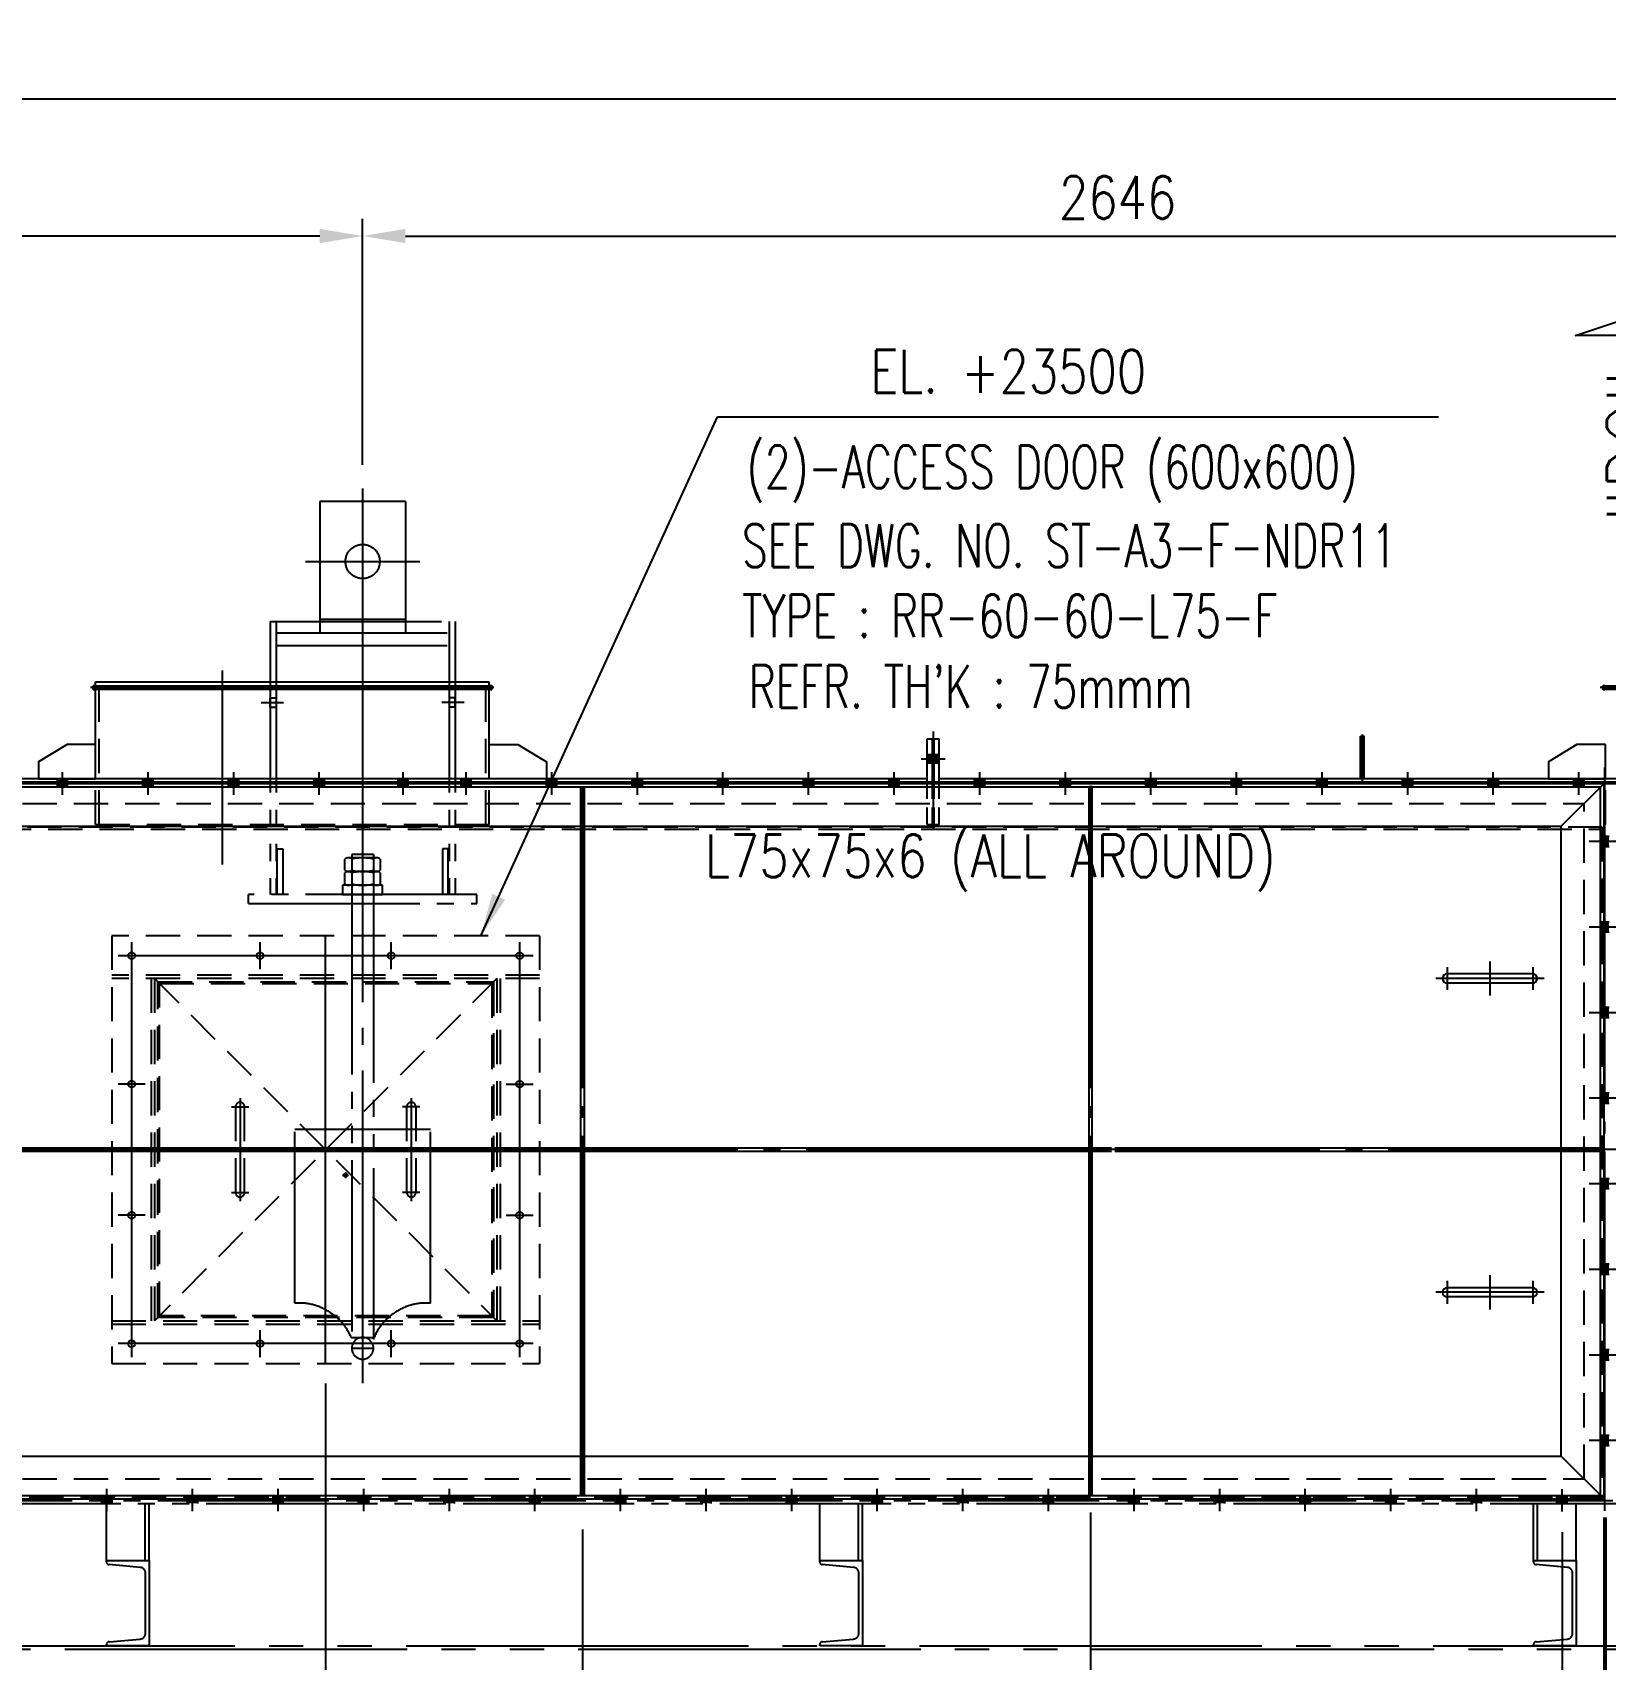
# Model space of a CAD drawing. Header units: millimetres. Extents: x 0 to 232280, y -26939 to 23794.
# Drawn here: x 32804 to 35560, y 8982 to 11834 of the extents above; entities that cross this region are included whole.
import ezdxf

# ---------------------------------------------------------------- set-up
doc = ezdxf.new("R2010")
doc.units = ezdxf.units.MM
doc.header["$LTSCALE"] = 30
for name, pattern in [('CENTER', [50.8, 31.75, -6.35, 6.35, -6.35]), ('JNK-CENTER', [34, 30, -1.5, 1, -1.5]), ('JNK-HIDDEN', [3, 2, -1]), ('JNK-PHANTOM', [15, 10, -1, 1, -1, 1, -1]), ('PHA', [30, 20, -2, 2, -2, 2, -2])]:
    doc.linetypes.add(name, pattern=pattern)
for name, color, linetype in [('CEN-R', 1, 'JNK-CENTER'), ('CON-C', 4, 'Continuous'), ('CON-G', 3, 'Continuous'), ('CON-W', 7, 'Continuous'), ('CON-Y', 2, 'Continuous'), ('Dim-W', 7, 'Continuous'), ('HID-Y', 2, 'JNK-HIDDEN'), ('PAN-W', 6, 'PHA'), ('PHA-M', 6, 'JNK-PHANTOM'), ('RET PL', 2, 'Continuous'), ('STL-OBJT', 7, 'Continuous'), ('TXT-Y', 2, 'Continuous')]:
    doc.layers.add(name, color=color, linetype=linetype)
doc.styles.add('SIMPLEX', font='simplex.shx', dxfattribs={"width": 0.8})
doc.dimstyles.new('DIM30', dxfattribs={"dimscale": 30, "dimtxt": 2.5, "dimasz": 2.5, "dimexe": 1, "dimexo": 1, "dimgap": 1, "dimtad": 1, "dimdec": 0, "dimdsep": 46, "dimtxsty": 'SIMPLEX', "dimcen": 0, "dimclrd": 7, "dimclre": 7, "dimclrt": 2, "dimadec": 1, "dimazin": 2, "dimtfac": 1, "dimtdec": 0, "dimtix": 1, "dimtmove": 2, "dimatfit": 0, "dimfxl": 1, "dimtolj": 1, "dimtzin": 0, "dimarcsym": 0})

# ---------------------------------------------------------------- blocks, each defined once
blk = doc.blocks.new('A$C22F44257')
at = {"layer": 'CEN-R'}
blk.add_line((0, 14), (0, -17.5), dxfattribs=at)
at = {"layer": 'HID-Y'}
for p, q in [((-9, 0), (-9, -6)), ((9, 0), (9, -6))]:
    blk.add_line(p, q, dxfattribs=at)
blk = doc.blocks.new('A$C1E9C7F7A')
at = {"layer": 'Dim-W'}
blk.add_solid([(-9, 31), (-9, 17), (9, 31), (9, 17)], dxfattribs=at)
at = {"layer": 'STL-OBJT', "rotation": 180}
for p in [(0, 25), (0, 17)]:
    blk.add_blockref('A$C22F44257', p, dxfattribs=at)
blk = doc.blocks.new('A$C114C44F1')
at = {"layer": 'CEN-R'}
for p, q in [((0, 95), (0, -95)), ((-20, 75), (20, 75)), ((-30, 0), (30, 0)), ((-20, -75), (20, -75))]:
    blk.add_line(p, q, dxfattribs=at)
at = {"layer": 'CON-G'}
for p, q in [((-8, 75), (-8, -75)), ((8, 75), (8, -75))]:
    blk.add_line(p, q, dxfattribs=at)
for centre, start, end in [((0, 75), 0, 180), ((0, -75), 180, 0)]:
    blk.add_arc(centre, 8, start, end, dxfattribs=at)
blk = doc.blocks.new('A$C5131672C')
at = {"layer": 'CEN-R', "ltscale": 0.7}
blk.add_line((55.5, 0), (0, 0), dxfattribs=at)
at = {"layer": 'Dim-W'}
for p, q in [((35.2, 9), (20.2, 9)), ((35.2, -9), (20.2, -9))]:
    blk.add_line(p, q, dxfattribs=at)
blk.add_solid([(20.2, 9), (35.2, 9), (20.2, -9), (35.2, -9)], dxfattribs=at)
blk = doc.blocks.new('A$C2E0A1381')
at = {"layer": 'CEN-R', "ltscale": 0.7}
blk.add_line((27.7, -120), (-27.7, -120), dxfattribs=at)
at = {"layer": 'Dim-W'}
for p, q in [((7.5, -111), (-7.5, -111)), ((7.5, -129), (-7.5, -129))]:
    blk.add_line(p, q, dxfattribs=at)
blk.add_solid([(-7.5, -111), (7.5, -111), (-7.5, -129), (7.5, -129)], dxfattribs=at)
for p in [(-27.7, -270), (-27.7, -420), (-27.7, -570), (-27.7, -720), (-27.7, -870), (-27.7, -1020), (-27.7, -1170)]:
    blk.add_blockref('A$C5131672C', p, dxfattribs=at)
blk = doc.blocks.new('A$C7BB43524')
at = {"color": 1, "linetype": 'CENTER'}
blk.add_line((-100, 700.7), (100, 700.7), dxfattribs=at)
at = {"layer": 'PHA-M'}
for p, q in [((75, 805.7), (-75, 805.7)), ((-75, 805.7), (-75, 575.7)), ((75, 805.7), (75, 575.7)), ((-75, 599.7), (75, 599.7)), ((-162, 595.7), (-162, 117.3)), ((-162, 595.7), (161.9, 595.7)), ((-151.6, 595.7), (-151.6, 117.3)), ((-151.6, 575.7), (151.6, 575.7)), ((-75, 575.7), (75, 575.7)), ((151.6, 595.7), (151.6, 117.3)), ((161.9, 595.7), (161.9, 117.3)), ((-151.6, 553.7), (151.6, 553.7)), ((-162, 461.7, 684.9), (-151.6, 461.7, 684.9)), ((-162, 445.7), (-162, 461.7)), ((161.9, 461.7, 684.9), (151.6, 461.7, 684.9)), ((161.9, 445.7), (161.9, 461.7)), ((-178.1, 453.7, 684.9), (-138.7, 453.7, 684.9)), ((-162, 445.7, 684.9), (-151.6, 445.7, 684.9)), ((178.1, 453.7, 684.9), (138.7, 453.7, 684.9)), ((161.9, 445.7, 684.9), (151.6, 445.7, 684.9)), ((24.9, 181.3), (-24.9, 181.3)), ((19, 187.3), (-19, 187.3)), ((-19, 187.3), (-19, 181.3)), ((-19, 179.1), (-19, 159.6)), ((19, 187.3), (19, 181.3)), ((19, 179.1), (19, 159.6)), ((24.9, 157.3), (-24.9, 157.3)), ((24.9, 157.3), (-24.9, 157.3)), ((-19, 155.1), (-19, 135.6)), ((19, 155.1), (19, 135.6)), ((200, 117.3), (-200, 117.3)), ((-200, 101.3), (-200, 117.3)), ((35, 133.3), (-35, 133.3)), ((-35, 133.3), (-35, 117.3)), ((-35, 117.3), (35, 117.3)), ((24.9, 133.3), (-24.9, 133.3)), ((-19, 133.3), (-19, 101.3)), ((19, 133.3), (19, 101.3)), ((35, 117.3), (35, 133.3)), ((200, 101.3), (200, 117.3)), ((-200, 101.3), (200, 101.3)), ((-19, 101.3), (-19, -678.4)), ((19, 101.3), (19, 87.1)), ((19, 87.1), (19, -678.4)), ((-119, -599.2), (-119, -294.3)), ((-119, -294.3), (119, -294.3)), ((119, -599.2), (119, -294.3)), ((-30, -369.9), (-30, -379.9)), ((-35, -374.9), (-25, -374.9)), ((-20, -659.4), (20, -659.4)), ((-20, -678.4), (20, -678.4))]:
    blk.add_line(p, q, dxfattribs=at)
for points in [[(-150, 117.3), (-150, 197.3), (-140, 197.3), (-140, 117.3)], [(150, 117.3), (150, 197.3), (140, 197.3), (140, 117.3)]]:
    blk.add_lwpolyline(points, dxfattribs=at)
for points in [[(-31, 179.1, -0.372659), (-19, 179.1, -0.117627), (19, 179.1, -0.372659), (31, 179.1), (31, 159.6, -0.372659), (19, 159.6, -0.117627), (-19, 159.6, -0.372659), (-31, 159.6)], [(-31, 155.1, -0.372659), (-19, 155.1, -0.117627), (19, 155.1, -0.372659), (31, 155.1), (31, 135.6, -0.372659), (19, 135.6, -0.117627), (-19, 135.6, -0.372659), (-31, 135.6)]]:
    blk.add_lwpolyline(points, format="xyb", close=True, dxfattribs=at)
for centre, radius in [((0, 700.7), 30), ((-30, -374.9), 3)]:
    blk.add_circle(centre, radius, dxfattribs=at)
for centre, radius, start, end in [((-111.8, -699), 100, 23.3292, 94.1148), ((111.8, -699), 100, 85.8852, 156.6708), ((0, -678.4), 19, 0, 180), ((0, -678.4), 19, 180, 0)]:
    blk.add_arc(centre, radius, start, end, dxfattribs=at)
blk = doc.blocks.new('SECMARK2')
at = {"layer": 'CON-C'}
blk.add_line((0, 0), (-2.717, 0), dxfattribs=at)
blk.add_lwpolyline([(-4.667, 0), (-14.317, 0), (-14.317, 6.51), (-15.933, 1.643), (-13.233, 1.643)], dxfattribs=at)
at = {"layer": 'CON-C', "style": 'SIMPLEX', "width": 0.8}
blk.add_attdef('TAG', (-12.98, 1.18), '', height=3.5, dxfattribs=at)
blk = doc.blocks.new('A$C7D94799A')
at = {"layer": 'CON-W'}
h = blk.add_hatch(color=256, dxfattribs=at)
h.paths.add_polyline_path([(-1.5, 49), (-10.5, 49), (-10.5, 40), (-1.5, 40)])
h.paths.add_polyline_path([(10.5, 49), (1.5, 49), (1.5, 40), (10.5, 40)])
h.paths.add_polyline_path([(10.5, 40), (1.5, 40), (1.5, 31), (10.5, 31)])
h.paths.add_polyline_path([(-1.5, 40), (-7, 40), (-10.5, 40), (-10.5, 31), (-1.5, 31)])
at = {"layer": 'CEN-R'}
for p, q in [((0, 87.7), (0, -83.3)), ((-21, 40), (21, 40))]:
    blk.add_line(p, q, dxfattribs=at)
at = {"layer": 'CON-G'}
for p, q in [((-10.5, 75), (10.5, 75)), ((-10.5, 0), (-10.5, 75)), ((-1.5, 0), (-1.5, 75)), ((1.5, 0), (1.5, 75)), ((10.5, 0), (10.5, 75)), ((-1.5, -3), (-1.5, 0)), ((1.5, -3), (1.5, 0))]:
    blk.add_line(p, q, dxfattribs=at)
at = {"layer": 'HID-Y', "ltscale": 0.5}
for p, q in [((-10.5, -75), (-10.5, 0)), ((10.5, -75), (10.5, 0)), ((-1.5, -75), (-1.5, -3)), ((1.5, -75), (1.5, -3))]:
    blk.add_line(p, q, dxfattribs=at)
at = {"layer": 'HID-Y'}
blk.add_line((-10.5, -75), (10.5, -75), dxfattribs=at)
blk = doc.blocks.new('*D510')
at = {"layer": 'DEFPOINTS', "color": 0, "transparency": 16777216}
for p in [(35559.3, 9242.5), (39459.3, 7559.5), (39459.3, 7559.5)]:
    blk.add_point(p, dxfattribs=at)
at = {"layer": 'Dim-W', "color": 7, "lineweight": -2, "transparency": 16777216}
for p, q in [((35559.3, 9212.5), (35559.3, 7529.5)), ((35634.3, 7559.5), (39384.3, 7559.5))]:
    blk.add_line(p, q, dxfattribs=at)
at = {"layer": 'Dim-W', "color": 7, "transparency": 16777216}
for points in [[(35634.3, 7572), (35634.3, 7547), (35559.3, 7559.5)], [(39384.3, 7572), (39384.3, 7547), (39459.3, 7559.5)]]:
    blk.add_solid(points, dxfattribs=at)
at = {"layer": 'Dim-W', "color": 2, "transparency": 16777216, "insert": (37509.3, 7627), "char_height": 75, "attachment_point": 5, "style": 'SIMPLEX'}
blk.add_mtext('\\A1;3900', dxfattribs=at)
blk = doc.blocks.new('*D511')
at = {"layer": 'DEFPOINTS', "color": 0, "transparency": 16777216}
for p in [(35557.8, 9260.5), (35560.8, 9260.5), (35560.8, 7799.5)]:
    blk.add_point(p, dxfattribs=at)
at = {"layer": 'Dim-W', "color": 7, "lineweight": -2, "transparency": 16777216}
for p, q in [((35557.8, 9230.5), (35557.8, 7769.5)), ((35560.8, 9230.5), (35560.8, 7769.5)), ((35482.8, 7799.5), (35407.8, 7799.5)), ((35557.8, 7799.5), (35560.8, 7799.5)), ((35635.8, 7799.5), (35710.8, 7799.5))]:
    blk.add_line(p, q, dxfattribs=at)
at = {"layer": 'Dim-W', "color": 7, "transparency": 16777216}
for points in [[(35482.8, 7812), (35482.8, 7787), (35557.8, 7799.5)], [(35635.8, 7812), (35635.8, 7787), (35560.8, 7799.5)]]:
    blk.add_solid(points, dxfattribs=at)
at = {"layer": 'Dim-W', "color": 2, "transparency": 16777216, "insert": (35619.7, 7927.3), "char_height": 75, "attachment_point": 5, "style": 'SIMPLEX'}
blk.add_mtext('\\A1;\\P*3', dxfattribs=at)
blk = doc.blocks.new('_DotSmall')
at = {"color": 0, "linetype": 'ByBlock', "const_width": 0.5}
blk.add_lwpolyline([(-0.0625, 0, 1), (0.0625, 0, 1)], format="xyb", close=True, dxfattribs=at)
blk = doc.blocks.new('*D512')
at = {"layer": 'DEFPOINTS', "color": 0, "transparency": 16777216}
for p in [(35560.8, 9260.5), (35634.3, 9235), (35634.3, 8039.5)]:
    blk.add_point(p, dxfattribs=at)
at = {"layer": 'Dim-W', "color": 7, "lineweight": -2, "transparency": 16777216}
for p, q in [((35560.8, 9230.5), (35560.8, 8009.5)), ((35634.3, 9205), (35634.3, 8324.3)), ((35634.3, 8236.1), (35634.3, 8222.1)), ((35634.3, 8161.8), (35634.3, 8009.5)), ((35560.8, 8039.5), (35485.8, 8039.5)), ((35560.8, 8039.5), (35634.3, 8039.5)), ((35709.3, 8039.5), (35784.3, 8039.5))]:
    blk.add_line(p, q, dxfattribs=at)
at = {"layer": 'Dim-W', "color": 7, "transparency": 16777216}
blk.add_solid([(35709.3, 8052), (35709.3, 8027), (35634.3, 8039.5)], dxfattribs=at)
at = {"layer": 'Dim-W', "color": 7, "lineweight": -2, "transparency": 16777216, "xscale": 75, "yscale": 75, "zscale": 75}
blk.add_blockref('_DotSmall', (35560.8, 8039.5), dxfattribs=at)
at = {"layer": 'Dim-W', "color": 2, "transparency": 16777216, "insert": (35741.7, 8165.3), "char_height": 75, "attachment_point": 5, "style": 'SIMPLEX'}
blk.add_mtext('\\A1;\\P73.5', dxfattribs=at)
blk = doc.blocks.new('*D513')
at = {"layer": 'DEFPOINTS', "color": 0, "transparency": 16777216}
for p in [(35557.8, 9260.5), (35484.3, 9235), (35484.3, 8039.5)]:
    blk.add_point(p, dxfattribs=at)
at = {"layer": 'Dim-W', "color": 7, "lineweight": -2, "transparency": 16777216}
for p, q in [((35557.8, 9230.5), (35557.8, 8077)), ((35484.3, 9205), (35484.3, 8324.3)), ((35484.3, 8249.8), (35484.3, 8222.1)), ((35484.3, 8161.8), (35484.3, 8009.5)), ((35409.3, 8039.5), (35334.3, 8039.5)), ((35598.3, 8039.5), (35632.8, 8039.5))]:
    blk.add_line(p, q, dxfattribs=at)
at = {"layer": 'Dim-W', "color": 7, "transparency": 16777216}
blk.add_solid([(35409.3, 8052), (35409.3, 8027), (35484.3, 8039.5)], dxfattribs=at)
at = {"layer": 'Dim-W', "color": 7, "lineweight": -2, "transparency": 16777216, "xscale": 75, "yscale": 75, "zscale": 75, "rotation": 180}
blk.add_blockref('_DotSmall', (35557.8, 8039.5), dxfattribs=at)
at = {"layer": 'Dim-W', "color": 2, "transparency": 16777216, "insert": (35409.3, 8027), "char_height": 75, "attachment_point": 5, "style": 'SIMPLEX'}
blk.add_mtext('\\A1;\\P73.5', dxfattribs=at)
blk = doc.blocks.new('*D514')
at = {"layer": 'DEFPOINTS', "color": 0, "transparency": 16777216}
for p in [(31761.3, 9255.5), (35557.8, 9260.5), (31761.3, 7799.5)]:
    blk.add_point(p, dxfattribs=at)
at = {"layer": 'Dim-W', "color": 7, "lineweight": -2, "transparency": 16777216}
for p, q in [((31761.3, 9225.5), (31761.3, 7769.5)), ((35557.8, 9230.5), (35557.8, 7769.5)), ((35482.8, 7799.5), (31836.3, 7799.5))]:
    blk.add_line(p, q, dxfattribs=at)
at = {"layer": 'Dim-W', "color": 7, "transparency": 16777216}
for points in [[(31836.3, 7812), (31836.3, 7787), (31761.3, 7799.5)], [(35482.8, 7812), (35482.8, 7787), (35557.8, 7799.5)]]:
    blk.add_solid(points, dxfattribs=at)
at = {"layer": 'Dim-W', "color": 2, "transparency": 16777216, "insert": (33701.4, 7868.7), "char_height": 75, "attachment_point": 5, "style": 'SIMPLEX'}
blk.add_mtext('\\A1;3796.5', dxfattribs=at)
blk = doc.blocks.new('*D376')
at = {"layer": 'DEFPOINTS', "color": 0, "transparency": 16777216}
for p in [(33317.5, 9495.5), (33767.8, 9239.5), (33767.8, 8591.8)]:
    blk.add_point(p, dxfattribs=at)
at = {"layer": 'Dim-W', "color": 7, "lineweight": -2, "transparency": 16777216}
for p, q in [((33317.5, 9465.5), (33317.5, 8561.8)), ((33767.8, 9209.5), (33767.8, 8561.8)), ((33392.5, 8591.8), (33692.8, 8591.8))]:
    blk.add_line(p, q, dxfattribs=at)
at = {"layer": 'Dim-W', "color": 7, "transparency": 16777216}
for points in [[(33392.5, 8604.3), (33392.5, 8579.3), (33317.5, 8591.8)], [(33692.8, 8604.3), (33692.8, 8579.3), (33767.8, 8591.8)]]:
    blk.add_solid(points, dxfattribs=at)
at = {"layer": 'Dim-W', "color": 2, "transparency": 16777216, "insert": (33542.6, 8659.3), "char_height": 75, "attachment_point": 5, "style": 'SIMPLEX'}
blk.add_mtext('\\A1;450', dxfattribs=at)
blk = doc.blocks.new('*D382')
at = {"layer": 'DEFPOINTS', "color": 0, "transparency": 16777216}
for p in [(34657.8, 9269.5), (35557.8, 8279.5), (35557.8, 8279.5)]:
    blk.add_point(p, dxfattribs=at)
at = {"layer": 'Dim-W', "color": 7, "lineweight": -2, "transparency": 16777216}
for p, q in [((34657.8, 9239.5), (34657.8, 8249.5)), ((34732.8, 8279.5), (35482.8, 8279.5))]:
    blk.add_line(p, q, dxfattribs=at)
at = {"layer": 'Dim-W', "color": 7, "transparency": 16777216}
for points in [[(34732.8, 8292), (34732.8, 8267), (34657.8, 8279.5)], [(35482.8, 8292), (35482.8, 8267), (35557.8, 8279.5)]]:
    blk.add_solid(points, dxfattribs=at)
at = {"layer": 'Dim-W', "color": 2, "transparency": 16777216, "insert": (35107.8, 8347), "char_height": 75, "attachment_point": 5, "style": 'SIMPLEX'}
blk.add_mtext('\\A1;900', dxfattribs=at)
blk = doc.blocks.new('*D384')
at = {"layer": 'DEFPOINTS', "color": 0, "transparency": 16777216}
for p in [(34657.8, 9236.5), (33767.8, 8459.6), (34657.8, 8279.5)]:
    blk.add_point(p, dxfattribs=at)
at = {"layer": 'Dim-W', "color": 7, "lineweight": -2, "transparency": 16777216}
for p, q in [((34657.8, 9206.5), (34657.8, 8249.5)), ((33767.8, 8429.6), (33767.8, 8249.5)), ((33842.8, 8279.5), (34582.8, 8279.5))]:
    blk.add_line(p, q, dxfattribs=at)
at = {"layer": 'Dim-W', "color": 7, "transparency": 16777216}
for points in [[(33842.8, 8292), (33842.8, 8267), (33767.8, 8279.5)], [(34582.8, 8292), (34582.8, 8267), (34657.8, 8279.5)]]:
    blk.add_solid(points, dxfattribs=at)
at = {"layer": 'Dim-W', "color": 2, "transparency": 16777216, "insert": (34212.8, 8347), "char_height": 75, "attachment_point": 5, "style": 'SIMPLEX'}
blk.add_mtext('\\A1;890', dxfattribs=at)
blk = doc.blocks.new('*D518')
at = {"layer": 'DEFPOINTS', "color": 0, "transparency": 16777216}
for p in [(31758.3, 11717), (31758.3, 10595.5), (43260.3, 10585.5)]:
    blk.add_point(p, dxfattribs=at)
at = {"layer": 'Dim-W', "color": 7, "lineweight": -2, "transparency": 16777216}
for p, q in [((31758.3, 10625.5), (31758.3, 11747)), ((43260.3, 10615.5), (43260.3, 11747)), ((43185.3, 11717), (31833.3, 11717))]:
    blk.add_line(p, q, dxfattribs=at)
at = {"layer": 'Dim-W', "color": 7, "transparency": 16777216}
for points in [[(31833.3, 11729.5), (31833.3, 11704.5), (31758.3, 11717)], [(43185.3, 11729.5), (43185.3, 11704.5), (43260.3, 11717)]]:
    blk.add_solid(points, dxfattribs=at)
at = {"layer": 'Dim-W', "color": 2, "transparency": 16777216, "insert": (37509.3, 11784.5), "char_height": 75, "attachment_point": 5, "style": 'SIMPLEX'}
blk.add_mtext('\\A1;11502', dxfattribs=at)
blk = doc.blocks.new('*D519')
at = {"layer": 'DEFPOINTS', "color": 0, "transparency": 16777216}
for p in [(31758.3, 11477), (33382.3, 11046), (31758.3, 10595.5)]:
    blk.add_point(p, dxfattribs=at)
at = {"layer": 'Dim-W', "color": 7, "lineweight": -2, "transparency": 16777216}
for p, q in [((31758.3, 10625.5), (31758.3, 11507)), ((33382.3, 11076), (33382.3, 11507)), ((33307.3, 11477), (31833.3, 11477))]:
    blk.add_line(p, q, dxfattribs=at)
at = {"layer": 'Dim-W', "color": 7, "transparency": 16777216}
for points in [[(31833.3, 11489.5), (31833.3, 11464.5), (31758.3, 11477)], [(33307.3, 11489.5), (33307.3, 11464.5), (33382.3, 11477)]]:
    blk.add_solid(points, dxfattribs=at)
at = {"layer": 'Dim-W', "color": 2, "transparency": 16777216, "insert": (32570.3, 11544.5), "char_height": 75, "attachment_point": 5, "style": 'SIMPLEX'}
blk.add_mtext('\\A1;1624', dxfattribs=at)
blk = doc.blocks.new('*D387')
at = {"layer": 'DEFPOINTS', "color": 0, "transparency": 16777216}
for p in [(36028.3, 11477), (33382.3, 11074.6), (36028.3, 11017.9)]:
    blk.add_point(p, dxfattribs=at)
at = {"layer": 'Dim-W', "color": 7, "lineweight": -2, "transparency": 16777216}
for p, q in [((33382.3, 11104.6), (33382.3, 11507)), ((36028.3, 11047.9), (36028.3, 11507)), ((33457.3, 11477), (35953.3, 11477))]:
    blk.add_line(p, q, dxfattribs=at)
at = {"layer": 'Dim-W', "color": 7, "transparency": 16777216}
for points in [[(33457.3, 11489.5), (33457.3, 11464.5), (33382.3, 11477)], [(35953.3, 11489.5), (35953.3, 11464.5), (36028.3, 11477)]]:
    blk.add_solid(points, dxfattribs=at)
at = {"layer": 'Dim-W', "color": 2, "transparency": 16777216, "insert": (34705.3, 11544.5), "char_height": 75, "attachment_point": 5, "style": 'SIMPLEX'}
blk.add_mtext('\\A1;2646', dxfattribs=at)
blk = doc.blocks.new('A$C1AD52F16')
at = {"layer": 'CEN-R'}
blk.add_line((0, 77.6), (0, -3.8), dxfattribs=at)
at = {"layer": 'CON-G'}
blk.add_lwpolyline([(-3, 75), (3, 75), (3, 0), (-3, 0)], close=True, dxfattribs=at)
blk = doc.blocks.new('A$C5646093A')
at = {"layer": 'CON-G'}
blk.add_blockref('A$C1AD52F16', (0, 0), dxfattribs=at)
blk = doc.blocks.new('A$C19985C0F')
at = {"layer": 'CEN-R'}
for p, q in [((0, -375), (0, 375)), ((-340, 363.5), (-340, -363.5)), ((-115, 316.5), (-115, 363.5)), ((115, 316.5), (115, 363.5)), ((340, 363.5), (340, -363.5)), ((363.5, 340), (-363.5, 340)), ((-316.5, 115), (-363.5, 115)), ((316.5, 115), (363.5, 115)), ((-150, 90.3), (-150, -90.3)), ((150, 90.3), (150, -90.3)), ((375, 0), (-375, 0)), ((-316.5, -115), (-363.5, -115)), ((316.5, -115), (363.5, -115)), ((363.5, -340), (-363.5, -340)), ((-115, -363.5), (-115, -316.5)), ((115, -363.5), (115, -316.5))]:
    blk.add_line(p, q, dxfattribs=at)
at = {"layer": 'CON-G'}
blk.add_circle((-340, -340), 6, dxfattribs=at)
at = {"layer": 'HID-Y'}
for p, q in [((375, 375), (-375, 375)), ((-375, 375), (-375, -375)), ((375, 375), (375, -375)), ((375, 306), (-375, 306)), ((375, 300), (-375, 300)), ((-306, 300), (-306, -300)), ((-300, 300), (-300, -300)), ((300, 300), (-300, -300)), ((-300, 300), (300, -300)), ((300, 300), (300, -300)), ((306, 300), (306, -300)), ((-165.3, 75), (-134.7, 75)), ((165.3, 75), (134.7, 75)), ((-165.3, -75), (-134.7, -75)), ((165.3, -75), (134.7, -75)), ((-375, -300), (375, -300)), ((-375, -306), (375, -306)), ((-375, -375), (375, -375))]:
    blk.add_line(p, q, dxfattribs=at)
for points in [[(-294, 294), (294, 294), (294, -294), (-294, -294)], [(-291, 291), (291, 291), (291, -291), (-291, -291)]]:
    blk.add_lwpolyline(points, close=True, dxfattribs=at)
for points in [[(-158, 75), (-158, -75, 1), (-142, -75), (-142, 75, 1)], [(158, 75), (158, -75, -1), (142, -75), (142, 75, -1)]]:
    blk.add_lwpolyline(points, format="xyb", close=True, dxfattribs=at)
for centre in [(-340, 340), (-115, 340), (115, 340), (340, 340), (-340, 115), (340, 115), (-340, -115), (340, -115), (-115, -340), (115, -340), (340, -340)]:
    blk.add_circle(centre, 6, dxfattribs=at)

msp = doc.modelspace()

# ---------------------------------------------------------------- linework, layer by layer
at = {"layer": 'CEN-R'}
for p, q in [((33382.31, 11034.24), (33382.31, 9466.06)), ((33136.31, 10715.62), (33136.31, 10375.53)), ((33612.26, 10685.53), (32905.11, 10685.53)), ((32911.35, 10690.53), (32911.35, 10680.53)), ((33607.26, 10690.53), (33607.26, 10680.53)), ((36258.26, 10685.53), (35551.11, 10685.53)), ((35557.35, 10690.53), (35557.35, 10680.53)), ((44239.59, 9875.51), (31836.61, 9875.51))]:
    msp.add_line(p, q, dxfattribs=at)
at = {"layer": 'CEN-R', "ltscale": 0.7}
for p, q in [((35559.31, 9242.45), (35559.31, 10545.53)), ((33767.76, 9269.53), (33767.76, 10511.53)), ((34657.76, 9269.53), (34657.76, 10511.53))]:
    msp.add_line(p, q, dxfattribs=at)
at = {"layer": 'CON-G'}
for p, q in [((32914.35, 10525.53), (32914.35, 10695.53)), ((32914.35, 10695.53), (33380.81, 10695.53)), ((33383.81, 10695.53), (33604.26, 10695.53)), ((33604.26, 10525.53), (33604.26, 10695.53)), ((32911.35, 10688.53), (33607.26, 10688.53)), ((32911.35, 10682.53), (33607.26, 10682.53)), ((35557.35, 10688.53), (36253.26, 10688.53)), ((35557.35, 10682.53), (36253.26, 10682.53)), ((33136.81, 10525.53), (31836.31, 10525.53)), ((34371.81, 10525.53), (33027.81, 10525.53)), ((36017.81, 10525.53), (34392.81, 10525.53)), ((31761.31, 10517.53), (39457.81, 10517.53)), ((31767.31, 10511.53), (35551.81, 10511.53)), ((31836.31, 10520.53), (33145.81, 10520.53)), ((33018.81, 10520.53), (34382.31, 10520.53)), ((34382.31, 10520.53), (37950.41, 10520.53)), ((35557.81, 10517.53), (35482.81, 10442.53)), ((35557.81, 10517.53), (35482.81, 10442.53)), ((35551.81, 9269.53), (35551.81, 10511.53)), ((35557.81, 9263.53), (35557.81, 10517.53)), ((31836.31, 10442.53), (35482.81, 10442.53)), ((35482.81, 9338.53), (35482.81, 10442.53)), ((32670.81, 9878.51), (33317.51, 9878.51)), ((33317.51, 9872.51), (32670.81, 9872.51)), ((33317.51, 9878.51), (33764.76, 9878.51)), ((33764.76, 9872.51), (33317.51, 9872.51)), ((33770.76, 9878.51), (34694.56, 9878.51)), ((34694.56, 9872.51), (33770.76, 9872.51)), ((34700.56, 9878.51), (35551.81, 9878.51)), ((35551.81, 9872.51), (34700.56, 9872.51)), ((31836.31, 9338.53), (35482.81, 9338.53)), ((35557.81, 9263.53), (35482.81, 9338.53)), ((31767.31, 9269.53), (35551.81, 9269.53)), ((31761.31, 9263.53), (35557.81, 9263.53))]:
    msp.add_line(p, q, dxfattribs=at)
at = {"layer": 'CON-G', "flags": 128}
for points in [[(32914.35, 10585.53), (32864.35, 10585.53), (32814.35, 10555.53), (32814.35, 10525.53), (32914.35, 10525.53), (32914.35, 10585.53)], [(33604.26, 10585.53), (33654.26, 10585.53), (33704.26, 10555.53), (33704.26, 10525.53), (33604.26, 10525.53), (33604.26, 10585.53)], [(35560.35, 10585.53), (35510.35, 10585.53), (35460.35, 10555.53), (35460.35, 10525.53), (35560.35, 10525.53), (35560.35, 10585.53)]]:
    msp.add_lwpolyline(points, dxfattribs=at)
at = {"layer": 'CON-G'}
for points in [[(33770.76, 9269.53), (33764.76, 9269.53), (33764.76, 10511.53), (33770.76, 10511.53)], [(34654.76, 9269.53), (34660.76, 9269.53), (34660.76, 10511.53), (34654.76, 10511.53)]]:
    msp.add_lwpolyline(points, close=True, dxfattribs=at)
for centre, start, end in [((32911.35, 10685.53), 90, 270), ((33607.26, 10685.53), 270, 90), ((35557.35, 10685.53), 90, 270)]:
    msp.add_arc(centre, 3, start, end, dxfattribs=at)
at = {"layer": 'HID-Y'}
for p, q in [((32920.35, 10445.53), (32920.35, 10695.53)), ((33598.26, 10445.53), (33598.26, 10695.53)), ((32914.35, 10688.53), (32914.35, 10682.53)), ((33604.26, 10688.53), (33604.26, 10682.53)), ((32914.35, 10445.53), (32914.35, 10525.53)), ((33604.26, 10445.53), (33604.26, 10525.53)), ((35560.35, 10445.53), (35560.35, 10525.53)), ((31796.31, 10482.53), (35522.81, 10482.53)), ((35522.81, 9298.53), (35522.81, 10482.53)), ((32914.35, 10445.53), (33604.26, 10445.53)), ((31796.31, 9298.53), (35522.81, 9298.53))]:
    msp.add_line(p, q, dxfattribs=at)
for centre, start, end in [((32911.35, 10685.53), 270, 90), ((33607.26, 10685.53), 90, 270), ((35557.35, 10685.53), 270, 90)]:
    msp.add_arc(centre, 3, start, end, dxfattribs=at)
at = {"layer": 'PAN-W'}
for p, q in [((32933.31, 9155.53), (32933.31, 9255.53)), ((33001.31, 9155.53), (33001.31, 9255.53)), ((33008.31, 9155.53), (33008.31, 9255.53)), ((34183.31, 9155.53), (34183.31, 9255.53)), ((34251.31, 9155.53), (34251.31, 9255.53)), ((34258.31, 9155.53), (34258.31, 9255.53)), ((35434.31, 9155.53), (35434.31, 9255.53)), ((35441.31, 9155.53), (35441.31, 9255.53)), ((35509.31, 9155.53), (35509.31, 9255.53)), ((31658.31, 9005.53), (43360.31, 9005.53)), ((43360.31, 8999.53), (31658.31, 8999.53))]:
    msp.add_line(p, q, dxfattribs=at)
for points in [[(33008.31, 9155.53), (33008.31, 9005.53), (32933.31, 9005.53), (32933.31, 9007.95, -0.3888787), (32937.87, 9012.93), (32992.68, 9017.73, 0.3888787), (33001.81, 9027.69), (33001.81, 9133.37, 0.3888787), (32992.68, 9143.33), (32937.87, 9148.13, -0.3888787), (32933.31, 9153.11), (32933.31, 9155.53)], [(34258.31, 9155.53), (34258.31, 9005.53), (34183.31, 9005.53), (34183.31, 9007.95, -0.3888787), (34187.87, 9012.93), (34242.68, 9017.73, 0.3888787), (34251.81, 9027.69), (34251.81, 9133.37, 0.3888787), (34242.68, 9143.33), (34187.87, 9148.13, -0.3888787), (34183.31, 9153.11), (34183.31, 9155.53)], [(35509.31, 9155.53), (35509.31, 9005.53), (35434.31, 9005.53), (35434.31, 9007.95, -0.3888787), (35438.87, 9012.93), (35493.68, 9017.73, 0.3888787), (35502.81, 9027.69), (35502.81, 9133.37, 0.3888787), (35493.68, 9143.33), (35438.87, 9148.13, -0.3888787), (35434.31, 9153.11), (35434.31, 9155.53)]]:
    msp.add_lwpolyline(points, format="xyb", close=True, dxfattribs=at)
at = {"layer": 'PHA-M'}
for p, q in [((31673.31, 9260.53), (43340.31, 9260.53)), ((31758.31, 9255.53), (43260.31, 9255.53))]:
    msp.add_line(p, q, dxfattribs=at)
at = {"layer": 'RET PL', "color": 6, "linetype": 'JNK-HIDDEN'}
for points in [[(35554.81, 10440.53), (31841.31, 10440.53), (31841.31, 10437.53), (35557.81, 10437.53), (35557.81, 10437.53)], [(35554.81, 10440.53), (35554.81, 9263.53)], [(35557.81, 9266.53), (35557.81, 10437.53)], [(35557.81, 9266.53), (31838.31, 9266.53)], [(31841.31, 9263.53), (35554.81, 9263.53)]]:
    msp.add_lwpolyline(points, dxfattribs=at)
at = {"layer": 'STL-OBJT'}
msp.add_line((34004.38, 11159.79), (35267.61, 11159.79), dxfattribs=at)

# ---------------------------------------------------------------- block references
msp.add_blockref('A$C19985C0F', (33317.51, 9875.51))
at = {"layer": 'CON-G', "rotation": 270}
for p in [(35357.81, 10175.51), (35357.81, 9625.51)]:
    msp.add_blockref('A$C114C44F1', p, dxfattribs=at)
at = {"layer": 'Dim-W'}
ref = msp.add_blockref('SECMARK2', (35703.18, 10873.12), dxfattribs=dict(at, xscale=-30, yscale=30, zscale=30, rotation=90))
ref.add_attrib('TAG', '"DC"', (35667.78, 10975.02), dxfattribs={"layer": 'CON-C', "height": 105, "rotation": 90, "style": 'SIMPLEX', "width": 0.8})
for name, p in [('A$C7BB43524', (33382.31, 10205.71)), ('A$C7D94799A', (34382.31, 10520.53)), ('A$C5646093A', (35133.81, 10525.53)), ('A$C1E9C7F7A', (32856.31, 10494.56)), ('A$C1E9C7F7A', (33006.31, 10494.56)), ('A$C1E9C7F7A', (33156.31, 10494.56)), ('A$C1E9C7F7A', (33306.31, 10494.56)), ('A$C1E9C7F7A', (33453.31, 10494.56)), ('A$C1E9C7F7A', (33563.8, 10494.56)), ('A$C1E9C7F7A', (33713.8, 10494.56)), ('A$C1E9C7F7A', (33863.8, 10494.56)), ('A$C1E9C7F7A', (34013.8, 10494.56)), ('A$C1E9C7F7A', (34163.8, 10494.56)), ('A$C1E9C7F7A', (34313.8, 10494.56)), ('A$C1E9C7F7A', (34463.8, 10494.56)), ('A$C1E9C7F7A', (34613.8, 10494.56)), ('A$C1E9C7F7A', (34613.8, 10494.56)), ('A$C1E9C7F7A', (34763.8, 10494.56)), ('A$C1E9C7F7A', (34763.8, 10494.56)), ('A$C1E9C7F7A', (34913.8, 10494.56)), ('A$C1E9C7F7A', (35063.8, 10494.56)), ('A$C1E9C7F7A', (35213.8, 10494.56)), ('A$C1E9C7F7A', (35363.8, 10494.56)), ('A$C1E9C7F7A', (35513.8, 10494.56)), ('A$C2E0A1381', (35559.31, 10535.55)), ('A$C1E9C7F7A', (32934.31, 9238.56)), ('A$C1E9C7F7A', (33084.31, 9238.56)), ('A$C1E9C7F7A', (33234.31, 9238.56)), ('A$C1E9C7F7A', (33384.31, 9238.56)), ('A$C1E9C7F7A', (33534.31, 9238.56)), ('A$C1E9C7F7A', (33684.31, 9238.56)), ('A$C1E9C7F7A', (33834.31, 9238.56)), ('A$C1E9C7F7A', (33984.31, 9238.56)), ('A$C1E9C7F7A', (34134.31, 9238.56)), ('A$C1E9C7F7A', (34284.31, 9238.56)), ('A$C1E9C7F7A', (34434.31, 9238.56)), ('A$C1E9C7F7A', (34584.31, 9238.56)), ('A$C1E9C7F7A', (34734.31, 9238.56)), ('A$C1E9C7F7A', (34884.31, 9238.56)), ('A$C1E9C7F7A', (35034.31, 9238.56)), ('A$C1E9C7F7A', (35184.31, 9238.56)), ('A$C1E9C7F7A', (35334.31, 9238.56)), ('A$C1E9C7F7A', (35484.31, 9238.02))]:
    msp.add_blockref(name, p, dxfattribs=at)

# ---------------------------------------------------------------- texts
at = {"layer": 'CON-Y', "style": 'SIMPLEX'}
for s, width, p in [('EL. +23500', 0.8, (34272.16, 11202.33)), ('(2)-ACCESS DOOR (600x600)', 0.7, (34055.67, 11035.03)), ('SEE DWG. NO. ST-A3-F-NDR11', 0.7, (34047.24, 10896.7)), ('TYPE : RR-60-60-L75-F', 0.7, (34047.24, 10773.64)), ("REFR. TH'K : 75mmm", 0.7, (34058.84, 10650.01))]:
    msp.add_text(s, height=75, dxfattribs=dict(at, width=width)).set_placement(p)
at = {"layer": 'TXT-Y', "color": 2, "style": 'SIMPLEX', "width": 0.8}
msp.add_text('L75x75x6 (ALL AROUND)', height=75, dxfattribs=at).set_placement((33982.36, 10352.96))

# ---------------------------------------------------------------- dimensions: what is measured, and where the dimension line sits
at = {"layer": 'Dim-W'}
for base, p1, picture, middle in [((31758.31, 11716.96), (43260.31, 10585.53), '*D518', (37509.31, 11784.46)), ((31758.31, 11476.96), (33382.31, 11046.03), '*D519', (32570.31, 11544.46))]:
    dim = msp.add_linear_dim(base=base, p1=p1, p2=(31758.31, 10595.53), angle=180, dimstyle='DIM30', dxfattribs=at)
    dim.commit()
    dim.dimension.update_dxf_attribs({"geometry": picture, "text_midpoint": middle})
dim = msp.add_linear_dim(base=(36028.31, 11476.96), p1=(33382.31, 11074.6), p2=(36028.31, 11017.94), dimstyle='DIM30', override={"dimdec": 1}, dxfattribs=at)
dim.commit()
dim.dimension.update_dxf_attribs({"geometry": '*D387', "text_midpoint": (34705.31, 11544.46)})
for base, p1, p2, picture, middle in [((33767.76, 8591.81), (33317.51, 9495.51), (33767.76, 9239.53), '*D376', (33542.63, 8659.31)), ((39459.31, 7559.53), (35559.31, 9242.45), (39459.31, 7559.53), '*D510', (37509.31, 7627.03))]:
    dim = msp.add_linear_dim(base=base, p1=p1, p2=p2, dimstyle='DIM30', dxfattribs=at)
    dim.commit()
    dim.dimension.update_dxf_attribs({"geometry": picture, "text_midpoint": middle})
for base, p1, p2, picture, middle in [((35557.80832893, 8279.5307139), (34657.75832895, 9269.53071389), (35557.80832893, 8279.5307139), '*D382', (35107.78332894, 8347.0307139)), ((34657.76, 8279.53), (33767.76, 8459.55), (34657.76, 9236.53), '*D384', (34212.76, 8347.03))]:
    dim = msp.add_linear_dim(base=base, p1=p1, p2=p2, angle=180, dimstyle='DIM30', override={"dimdec": 1}, dxfattribs=at)
    dim.commit()
    dim.dimension.update_dxf_attribs({"geometry": picture, "text_midpoint": middle})
dim = msp.add_linear_dim(base=(31761.31, 7799.53), p1=(35557.81, 9260.53), p2=(31761.31, 9255.53), angle=180, dimstyle='DIM30', override={"dimdec": 1}, dxfattribs=at)
dim.commit()
dim.dimension.update_dxf_attribs({"geometry": '*D514', "text_midpoint": (33701.45, 7868.72), "dimtype": 160})
dim = msp.add_linear_dim(base=(35484.31, 8039.53), p1=(35557.81, 9260.53), p2=(35484.31, 9235.02), angle=180, text='\\X<>', dimstyle='DIM30', override={"dimdec": 1, "dimblk1": 'DotSmall', "dimsah": 1}, dxfattribs=at)
dim.commit()
dim.dimension.update_dxf_attribs({"geometry": '*D513', "text_midpoint": (35409.31, 8027.03), "dimtype": 160})
dim = msp.add_linear_dim(base=(35560.81, 7799.53), p1=(35557.81, 9260.53), p2=(35560.81, 9260.53), text='\\X*<>', dimstyle='DIM30', dxfattribs=at)
dim.commit()
dim.dimension.update_dxf_attribs({"geometry": '*D511', "text_midpoint": (35619.75, 7927.25), "dimtype": 160})
dim = msp.add_linear_dim(base=(35634.31, 8039.53), p1=(35560.81, 9260.53), p2=(35634.31, 9235.02), text='\\X<>', dimstyle='DIM30', override={"dimdec": 1, "dimblk1": 'DotSmall', "dimsah": 1}, dxfattribs=at)
dim.commit()
dim.dimension.update_dxf_attribs({"geometry": '*D512', "text_midpoint": (35741.73, 8165.3), "dimtype": 160})

# ---------------------------------------------------------------- leaders
at = {"layer": 'CON-W'}
msp.add_leader([(33589.54, 10250.51), (34004.38, 11159.79)], dimstyle='DIM30', override={"dimgap": 1, "dimtad": 0}, dxfattribs=at)

doc.saveas('drawing.dxf')
